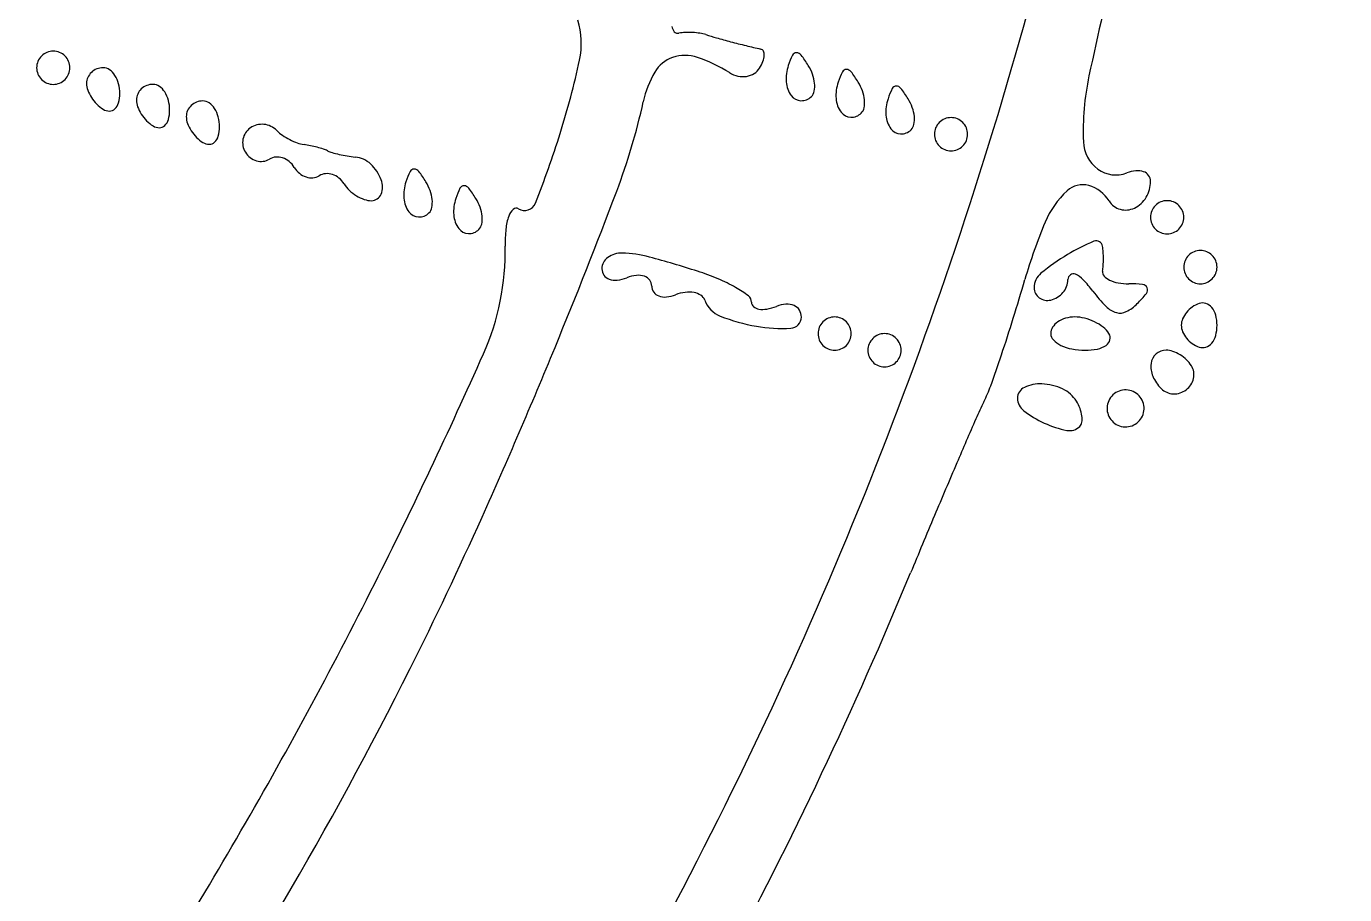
# Model space of a CAD drawing. Header units: metres. Extents: x -22 to 82, y -7 to 32.
# Drawn here: x 10.7409 to 10.9086, y 27.6661 to 27.7766 of the extents above; entities that cross this region are included whole.
import ezdxf

# ---------------------------------------------------------------- set-up
doc = ezdxf.new("R2010")
doc.units = ezdxf.units.M
doc.header["$LTSCALE"] = 2
doc.header["$MEASUREMENT"] = 0
doc.layers.add('ZSILUETAEDIFICIO', color=253, linetype='CONTINUOUS')
doc.layers.add('ZVEREDA', color=253, linetype='CONTINUOUS')

msp = doc.modelspace()

# ---------------------------------------------------------------- hatches: boundary and pattern name
at = {"layer": 'ZVEREDA'}
h = msp.add_hatch(dxfattribs=at)
h.set_pattern_fill('AR-SAND', color=256, scale=0.08)
h.set_pattern_definition([(37.50000000000001, (100.3217642182751, 117.4581959786875), (-0.0050394686487687, 0.1541459015210527), [0, -0.1216, 0, -0.136, 0, -0.13]), (7.499999999999999, (100.3217642182751, 117.4581959786875), (0.1415821364214182, 0.2257716852183792), [0, -0.0656, 0, -0.1096, 0, -0.042]), (327.5, (100.2233642182753, 117.4581959786875), (0.2491313489401196, 0.0004527242829572), [0, -0.04, 0, -0.144, 0, -0.188]), (317.5, (100.2233642182753, 117.4581959786875), (0.2404901283657835, 0.0702140451947399), [0, -0.02, 0, -0.0944, 0, -0.108])])
h.paths.add_polyline_path([(31.4583351261974, 30.10001185127862), (-5.580466054143699, 30.14202237673669), (-5.496152509190097, 24.7095630808688), (0.5053741138006274, 24.71459050236479), (0.5053741138006274, 23.02514520136083), (2.905374113800207, 23.02514520136083), (2.905811148500817, 24.71459050236479), (7.70575982083821, 24.71459050236479), (7.70575982083821, 23.02524487001511), (10.1053227861378, 23.02524487001511), (10.1057598208379, 24.71459050236479), (12.50561829493628, 24.71459050236479), (14.90575982083172, 24.71459050236479), (14.90575982083172, 23.02514520136083), (17.30547676903481, 23.02514520136083), (17.30591380373539, 24.71459050236479), (22.10547676902863, 24.63459050236452), (22.10547676902863, 23.02461800278962), (24.5050398048495, 23.02461800278962), (24.5050398048495, 24.63406330379348), (31.4583221007949, 24.61459050236454), (29.30561829493013, 24.61459050236454), (29.30561829493013, 20.61092766967829), (30.50572014345363, 20.61326742045304), (30.50572014345363, 24.61459050236454), (31.4583221007949, 24.61459050236454)])
h.paths.add_polyline_path([(3.274978631708791, 29.84745587849517), (21.85115500656482, 29.84745587849517), (21.85115500656482, 26.26298918530352), (3.274978631708791, 26.26298918530352)], flags=16)
edge = h.paths.add_edge_path(flags=0)
edge.add_line((4.190763625501631, 28.45334721717251), (4.191796270515823, 28.45334721717251))
edge.add_arc((4.030850849770815, 28.47872758158093), 0.1629343160792154, 351.0385129392877, 357.3660182868147)
edge.add_arc((4.112611057247875, 28.47496619707363), 0.0810876329450389, 344.53720768220717, 357.3660765305271, ccw=False)
edge = h.paths.add_edge_path(flags=0)
edge.add_arc((4.129473601766023, 28.48361260777853), 0.0424070857397566, 8.446156974039805, 17.04280200703507)
edge.add_arc((4.048520085864993, 28.46875624364435), 0.1245244297232045, 3.3254775150875844, 12.657113459455672, ccw=False)
edge.add_arc((4.009668740244905, 28.46649875537224), 0.1634413066505545, 3.325477516473139, 5.867953198212037)
edge.add_arc((4.024461425057098, 28.46801930679646), 0.148570677863494, 5.867861931155238, 8.446156969658695)
edge = h.paths.add_edge_path(flags=0)
edge.add_arc((4.187625943115307, 27.71049756740979), 0.005506773619038, 0, 44.649192788606285, ccw=False)
edge.add_line((4.193132716734738, 27.71049756740979), (4.193170576032799, 27.71059180186387))
edge.add_arc((4.083131412969806, 27.72142825678299), 0.110571452748189, 354.3757511834748, 357.7808422671732)
edge.add_arc((4.083495542828814, 27.72707965905653), 0.1105714527485412, 354.8460124112327, 363.6003750095574)
edge.add_arc((4.265141154600997, 27.71569919341579), 0.0736096129205384, 165.585485692761, 181.0365879312016)
edge = h.paths.add_edge_path(flags=0)
edge.add_ellipse((4.155844521799992, 27.55226263330349), major_axis=(-0.004886144824328529, 0.5517489951021792), ratio=0.0764573230342362, start_angle=264.41174822548277, end_angle=281.9145976805995, ccw=False)
edge.add_arc((-177.0033036909715, 27.24610176780652), 181.2017851309283, -3.410605131648481e-12, 0.07993633669821065, ccw=False)
edge.add_line((4.198481439956822, 27.24610176779618), (4.210484766247419, 27.6590139235833))
edge.add_ellipse((4.18687514976483, 27.77778923014426), major_axis=(0.01575538398604225, -0.1077800230216994), ratio=0.5161088083865675, start_angle=337.05526251174393, end_angle=345.80434126128097, ccw=False)
edge = h.paths.add_edge_path(flags=0)
edge.add_arc((387.0379938681306, 26.57348742740584), 383.1770730560518, 179.7962796488156, 179.8227156500893, ccw=False)
edge.add_arc((63.47661150482531, 27.72394417231078), 59.61364541384286, 179.6242268241421, 179.7962796450261, ccw=False)
edge.add_arc((107.9126775625507, 27.43250698258277), 104.0506671673548, 179.4892207827528, 179.6242268252662, ccw=False)
edge.add_arc((4.908773407262004, 28.32581589378475), 1.043191389333353, 173.5744382351789, 178.1175676432889, ccw=False)
edge.add_arc((3.941956756071903, 28.43638332363668), 0.0700943375474026, 136.9440126095541, 174.9430767679891, ccw=False)
edge.add_arc((3.939591411760631, 28.44492007257332), 0.0627084935053294, 98.57263522089539, 141.1716653543758, ccw=False)
edge.add_arc((3.971787529488921, 28.27408536092594), 0.2365196678389941, 91.78341864015289, 100.1162303726033, ccw=False)
edge.add_arc((4.161354391850892, 22.18584956753244), 6.327705978506592, 91.01273401402932, 91.78341864030182, ccw=False)
edge.add_line((4.049514576590127, 28.51256710557305), (4.169165289891879, 28.51468221717266))
edge.add_line((4.169165289891879, 28.51468221717232), (4.179750299263304, 28.53043944484654))
edge.add_arc((4.190827730734469, 28.52494372944767), 0.0123657743692955, 51.76101418273163, 153.6131534045893, ccw=False)
edge.add_line((4.198481439891822, 28.53465625290397), (4.198481439891822, 28.53636044799151))
edge.add_arc((4.193339192636984, 28.51586697619842), 0.0211287740527576, 75.9140893002533, 183.0668013861589)
edge.add_line((4.172240678425823, 28.51473658199643), (4.049514576590127, 28.51256710557305))
edge.add_arc((4.161354391844498, 22.18584956753244), 6.327705978506354, 91.01273401397248, 91.78341864024476)
edge.add_arc((3.971787529489319, 28.27408536092594), 0.2365196678390667, 91.78341864027549, 100.1162378328985)
edge.add_arc((3.941258338745911, 28.44519436956017), 0.0627084935053418, 100.1162378329312, 120.5228893311077)
edge.add_arc((3.942263761789718, 28.43729516592452), 0.0700943375474093, 117.9506432260986, 158.4595108276586)
edge.add_arc((4.001405707587139, 28.41591235581501), 0.1329691207264811, 159.2459526752788, 175.8968395766796)
edge.add_arc((4.909294928725814, 28.35078371074917), 1.04319138933335, 175.8968395763732, 179.4892207827571)
edge.add_arc((107.9126775622392, 27.43250698108915), 104.0506671670563, 179.4892207819287, 179.6242268244366)
edge.add_arc((63.47661150489225, 27.72394417644966), 59.6136454138861, 179.6242268281098, 179.7962796489794)
edge.add_arc((387.0379938451551, 26.57348740949783), 383.1770730331307, 179.7962796461218, 179.8227156473993)
edge.add_line((3.862755088178147, 27.75911035599103), (3.884622839891307, 27.72070371717251))
edge.add_arc((3.929255688633731, 27.74845655913333), 0.0525576961415898, 211.8734753522308, 222.0820973833024)
edge.add_arc((3.940104661909288, 27.75825274944765), 0.0671749997825091, 222.0818102784924, 230.2563674642507)
edge.add_arc((3.958449832274908, 27.78343227505326), 0.0982851158739191, 231.4181484407944, 254.9741783521728)
edge.add_arc((3.959368323424485, 27.7758030788865), 0.0911999037654329, 253.1739702547738, 268.217256623099)
edge.add_arc((3.968627737210397, 41.24924821526616), 13.56460629090511, 269.9489048779313, 270.3532500274084)
edge.add_arc((4.049525169780992, 16.95504494612499), 10.72985513343538, 89.5075836061958, 89.98540653837108, ccw=False)
edge.add_arc((4.130247462298712, 27.54011210430104), 0.1448483138350315, 64.17034698782749, 85.44946313993978, ccw=False)
edge.add_arc((4.191746138397974, 27.66642980881176), 0.0043674083606586, 1.4282544963651844, 68.34992075025048, ccw=False)
edge.add_arc((4.197384248272812, 27.67701561994579), 0.0105538936861254, 212.0429010611537, 263.0773218994982, ccw=False)
edge.add_arc((4.200612712082403, 27.70999352945552), 0.0404527841329601, 231.8085000024286, 252.4850053579366, ccw=False)
edge.add_arc((4.161788889977004, 27.66257060467501), 0.0208577567284913, 48.53142696656482, 82.63062587060486)
edge.add_arc((4.11933816690663, 27.13308106570912), 0.5520225538390414, 85.31102351279071, 89.99478211468639)
edge.add_arc((4.118411279294634, 16.9552485283175), 10.72985513343608, 89.99478211606726, 90.35325002811415)
edge.add_arc((4.073781246147718, 41.2494889468843), 13.56460629090747, 269.50474175352076, 269.9090879921701, ccw=False)
edge.add_arc((3.956613111675125, 27.77658927219733), 0.0911999037654514, 239.2648217281377, 269.94890487625094, ccw=False)
edge.add_arc((3.940104661909288, 27.75825274944765), 0.0671749997825307, 215.766892496466, 243.3781184107606, ccw=False)
edge.add_line((3.885598753388649, 27.71898970661965), (3.862755088177721, 27.75911035598011))
edge = h.paths.add_edge_path(flags=0)
edge.add_arc((3.982208672812931, 27.77710128656037), 0.0039699795081061, 57.093542815945284, 128.0095147918335, ccw=False)
edge.add_arc((3.983777369758798, 27.77691396217733), 0.0035691351575788, -36.39606693346491, 80.51639118771561, ccw=False)
edge.add_arc((3.985008823383225, 27.77555727172944), 0.0018093348073117, 293.7971605359992, 335.12409378026587, ccw=False)
edge.add_arc((3.984854518882713, 27.77590723729099), 0.002191808038586, 257.1681723130867, 293.7964911424778, ccw=False)
edge.add_arc((3.98554989726631, 27.77896024180501), 0.0053230039216045, 238.282669802615, 257.1684968903267, ccw=False)
edge.add_arc((3.980302814458611, 27.77683864407101), 0.0034331700992157, 99.02971341141892, 315.4979837284754, ccw=False)
edge = h.paths.add_edge_path(flags=0)
edge.add_arc((4.003867887505493, 27.77651366478631), 0.0041965817445002, 179.5419055987072, 270.4580944011244)
edge.add_arc((4.003949051078308, 27.77651352882827), 0.0041965817444636, 269.3499522369119, 383.1232100615633)
edge.add_arc((4.003864094692489, 27.77672872215237), 0.0041965817444639, 19.96411019100292, 182.4788541983977)
edge = h.paths.add_edge_path(flags=0)
edge.add_arc((3.979353550216473, 28.42993420992462), 0.0009651872828333, 125.0907544769644, 237.6009057839097)
edge.add_arc((3.995965221876986, 28.40704187017155), 0.0279429480104366, 127.8062335931203, 268.779035296377)
edge.add_line((3.995369806797299, 28.37910526650563), (4.002718144077988, 28.38645734180113))
edge.add_arc((4.10007393273122, 28.38764962442366), 0.0973630891154655, 166.3647067637932, 180.7016464897838, ccw=False)
edge.add_arc((3.991574634341134, 28.42003595056144), 0.0167827455633406, 325.7976337708378, 488.477492724186)
edge.add_arc((3.995342312636922, 28.45231582363164), 0.0238394652163404, 233.4109544616884, 272.5958997522416)
edge.add_arc((3.987035091752404, 28.42505208948006), 0.0100004255996245, 20.17316381762081, 145.4473270086913)

# ---------------------------------------------------------------- linework, layer by layer
at = {"layer": 'ZSILUETAEDIFICIO'}
for centre, radius, start, end in [((10.31019615091031, 27.93261085107594), 0.5789698785850331, 341.0578240556389, 353.6104504791332), ((11.269522056358, 27.68701962306096), 0.4021744603362958, 165.7188143499048, 168.0442556405843), ((10.80162529469879, 27.77444059925148), 0.0098614481768474, 347.7985765170897, 17.60875926839525), ((10.82423180862662, 27.776772239889), 0.0012196461862304, 186.214300725739, 221.5854624689848), ((10.8237804097509, 27.77637166203078), 0.0006161368114743, 221.5846312392894, 280.34515612899), ((10.82495977329131, 27.76991113614713), 0.005951152816459001, 92.37167746319588, 100.3454061650536), ((10.82513421671933, 27.76569920096779), 0.0101666988624146, 87.03242922159797, 92.37165890753158), ((10.82515043558965, 27.76600590215804), 0.0098595693018277, 81.64947069107374, 87.03428285707777), ((10.82592395892263, 27.77127744738266), 0.0045315746268495, 72.01679507351692, 81.64621205396747), ((10.83830238721364, 27.80941692126294), 0.035566367403693, 252.0190613880967, 254.2940874719114), ((10.8576291508204, 27.87814227370563), 0.1069575283368139, 254.2934244439823, 255.2944899371008), ((10.86071765284919, 27.88991395643427), 0.1191276293340279, 255.2949324118782, 256.269413157138), ((10.74432122961773, 27.77135965718486), 0.002129317422616, 135.0007884557555, 157.3767585279062), ((10.74432118817842, 27.77135961574555), 0.0021293174226753, 112.6232414641004, 134.9992115355853), ((10.74430930226464, 27.77138827538226), 0.0020982908719379, 90.0006322764197, 112.6246928509962), ((10.74430925595451, 27.77138827538101), 0.0020982908730643, 67.37530716094635, 89.9993677360086), ((10.74429737004064, 27.77135961574555), 0.0021293174227384, 45.0007884644147, 67.37675853589961), ((10.74429732860082, 27.77135965718486), 0.0021293174229968, 22.62324146737595, 44.9992115355853), ((10.8244362664143, 27.76872579048404), 0.0041664645148116, 108.5975284794678, 150.0247124545712), ((10.82468472585219, 27.76798733237598), 0.0049456002341347, 71.51384960503984, 108.5972681278959), ((10.82014281863232, 27.75440141275664), 0.0192706179684095, 58.0186190092131, 71.51448837117643), ((10.85574896554382, 27.86957888298417), 0.0981943289311822, 256.2694292774014, 257.3958552322292), ((10.83421333166439, 27.77326676975554), 0.0004961299853973, 24.99973325133686, 77.39466987776036), ((10.83232721006763, 27.77308045907017), 0.002443633363517, 338.3752496636829, 356.5361147780799), ((10.83364305531651, 27.77300080093192), 0.0011253791627707, 356.5366266186559, 25.0019401379517), ((10.8475953805698, 27.76840533167234), 0.0103049186266127, 153.7874342979392, 161.5654427634408), ((10.83885983589582, 27.7727061108443), 0.0005680586486596, 89.80652394884726, 153.7854764061114), ((10.83885924430362, 27.77252271663576), 0.0007514538095956, 37.30022297837961, 89.80863555830196), ((10.826346842314, 27.76299091750127), 0.0164808974838084, 31.71748744880119, 37.29974237628504), ((10.74429256998181, 27.77137154309895), 0.0020982908723822, 157.3753071537919, 179.9993677297945), ((10.7442925699813, 27.77137158940928), 0.0020982908719379, 180.0006322764197, 202.6246928509859), ((10.74432598823731, 27.77137154309895), 0.0020982908723577, 0.0006322702055423879, 22.62469284620816), ((10.74432598823773, 27.77137158940928), 0.0020982908719275, 337.3753071490141, 359.9993677235803), ((10.7506175697192, 27.76923857454278), 0.0021261077017217, 111.2524087571603, 133.2589830484915), ((10.7506542827584, 27.76914411961803), 0.0022274466360233, 90.00009385910867, 111.2518563244288), ((10.75065426572542, 27.769963046844), 0.0014085194100698, 55.06230589014346, 89.99945556033833), ((10.74999839820998, 27.76902415236447), 0.0025538076014047, 32.67718259159415, 55.06291385331988), ((10.70741466794263, 27.79481215704487), 0.1062494275141139, 342.5853047826731, 347.7985505530394), ((10.83233703067413, 27.77247326798334), 0.0021611929801065, 301.8279308648222, 328.2826708127665), ((10.82961436533952, 27.77415606942856), 0.0053619315237761, 328.281659435626, 338.3736271984052), ((10.84299654993561, 27.76993820043236), 0.0054573491494993, 161.5650457351034, 183.9407888002656), ((10.83530235176499, 27.76852567219896), 0.005953093387823002, 19.73664811936323, 31.7179569451129), ((10.84520483589611, 27.77059111084401), 0.00056805864876, 89.80652394892543, 153.7854763855318), ((10.84520424430431, 27.77040771663576), 0.0007514538095941, 37.30022299939494, 89.8086355929815), ((10.83269184231429, 27.76087591750127), 0.0164808974838084, 31.71748744880119, 37.29974237628504), ((10.74432122961773, 27.77138347532338), 0.0021293174226753, 202.6232414720938, 224.9992115442445), ((10.74432118817842, 27.77138351676263), 0.0021293174227384, 225.0007884644147, 247.3767585358996), ((10.74430930226501, 27.77135485712586), 0.0020982908719275, 247.3753071351691, 269.999367711152), ((10.74430925595399, 27.77135485712694), 0.0020982908729524, 270.0006322764197, 292.6246928528869), ((10.74429737004064, 27.77138351676263), 0.0021293174226753, 292.6232414641004, 314.9992115355853), ((10.74429732860082, 27.77138347532338), 0.0021293174230358, 315.0007884644147, 337.3767585326241), ((10.75040084660549, 27.76938136721634), 0.00186156749639, 155.9256452965104, 179.9992601612457), ((10.75098986167291, 27.76938136183895), 0.0024505825638659, 179.9993122609274, 200.4889795866114), ((10.75054286781162, 27.76931796225296), 0.002017099520724, 133.2590256142602, 155.9268880610274), ((10.74908684910559, 27.76843942801736), 0.0036367777446926, 14.25623243968118, 32.67761652191524), ((10.7476494146733, 27.76807428641183), 0.0051198644361743, 359.9994946448311, 14.25529225255612), ((10.75699928275822, 27.7670291196178), 0.0022274466362353, 90.00009385910867, 111.2518563223035), ((10.75699926572563, 27.76784804684331), 0.0014085194107519, 55.06230591131549, 89.99945557883746), ((10.83223311333333, 27.76422877558593), 0.013167240307548, 150.0247653622225, 167.6122785188181), ((10.8321468879237, 27.77362573888837), 0.0033937239542388, 238.0177339704761, 257.3521473775389), ((10.83205218965782, 27.77320411643296), 0.0029615975276499, 257.3537459606908, 278.7663683255468), ((10.83210808384752, 27.77284220064331), 0.0025953910402906, 278.7645317807218, 301.8269896871651), ((10.84084373979772, 27.76978986626551), 0.0032994347598977, 183.9402601588397, 216.5506968180771), ((10.83641179840814, 27.76892376199936), 0.0047743875973752, 5.599465441617551, 19.73608789853724), ((10.83770097960473, 27.76905016866732), 0.0034790240178472, 349.0558067324098, 5.599244338098057), ((10.84934154993542, 27.76782320043253), 0.0054573491495149, 161.5650457373759, 183.9407888026423), ((10.85394038056961, 27.76629033166864), 0.0103049186277631, 153.7874342786771, 161.565442744257), ((10.8416473517652, 27.76641067219896), 0.005953093387823002, 19.73664811936323, 31.7179569451129), ((10.90937196076609, 27.76328118893463), 0.0340387275088498, 168.0442603894268, 182.240471382554), ((10.7532911690266, 27.77024134248029), 0.0049073247639943, 200.4896528473441, 212.6773391576081), ((10.75370570794547, 27.7705072987618), 0.0053998440597798, 212.6778615670326, 224.3633974044634), ((10.7482996579995, 27.76807421433529), 0.0044696211099009, 344.8692390231325, 0.0003450699405677731), ((10.75674584660621, 27.76726636721634), 0.0018615674968447, 155.9256453022138, 179.9992601612457), ((10.7568878678114, 27.76720296225403), 0.002017099519845, 133.2590256363973, 155.926888085241), ((10.75696256971901, 27.76712357454278), 0.0021261077017217, 111.2524087571603, 133.2589830484915), ((10.75634339821022, 27.76690915236463), 0.0025538076014047, 32.67718258730369, 55.06291385331988), ((10.75543184910629, 27.76632442801724), 0.0036367777443099, 14.25623244143559, 32.67761652578105), ((10.83947523166648, 27.76877538924333), 0.0015959154231929, 216.5518752775776, 267.9539846390271), ((10.83948246594329, 27.76897694560728), 0.0017976015695052, 267.9529112622438, 314.9996351741819), ((10.839818749241, 27.7686406624635), 0.0013220252781532, 314.9994992169153, 349.0555408618156), ((10.84275679840789, 27.76680876200112), 0.004774387597189, 5.599465419901252, 19.7360878761431), ((10.86028538056942, 27.76417533167233), 0.0103049186261813, 153.7874342968177, 161.5654427626513), ((10.85154983589592, 27.76847611084429), 0.0005680586486596, 89.80652394892543, 153.7854764061114), ((10.85154924430412, 27.76829271663598), 0.0007514538095941, 37.3002229856013, 89.8086355929815), ((10.83903684231399, 27.75876091750126), 0.0164808974838084, 31.71748744880119, 37.29974237628504), ((10.75290241492419, 27.76972161556483), 0.0042761992036096, 224.36296429178, 238.2824491689512), ((10.751457923923, 27.76738438078274), 0.0015286146864341, 238.2823266724956, 269.9739568894374), ((10.75145768406651, 27.76686310378415), 0.0010073376324302, 269.9741227614311, 313.2585461033001), ((10.7510068603799, 27.76734220798699), 0.0016651999535676, 313.2583640949034, 344.8688271788246), ((10.75733486167312, 27.76726636183736), 0.0024505825637348, 179.9993122237207, 200.4889795480357), ((10.75963616902641, 27.76812634248046), 0.0049073247641171, 200.4896528498371, 212.6773391598486), ((10.75399441467363, 27.76595928641183), 0.0051198644361743, 359.9994946448311, 14.25529225255612), ((10.75464465799973, 27.76595921433716), 0.0044696211099009, 344.8692389991073, 0.0003450466212497377), ((10.76309084660599, 27.76515136721633), 0.0018615674968447, 155.9256453022138, 179.9992601612457), ((10.76323286781121, 27.76508796225403), 0.002017099519845, 133.2590256363973, 155.926888085241), ((10.76330756971882, 27.76500857454153), 0.0021261077025496, 111.2524087346272, 133.258983027496), ((10.763344282758, 27.76491411961803), 0.0022274466358585, 90.00009384740993, 111.2518563135222), ((10.76334426572589, 27.76573304684399), 0.0014085194100698, 55.06230591060576, 89.99945557883746), ((10.76268839821, 27.76479415236463), 0.0025538076014047, 32.67718258730369, 55.06291385331988), ((10.76177684910616, 27.76420942801724), 0.0036367777443099, 14.25623244143559, 32.67761652578105), ((10.7393373452189, 27.78463199034996), 0.0819427744453611, 339.2899725735671, 347.6125349764937), ((10.84718873979753, 27.76767486626551), 0.0032994347598977, 183.9402601588397, 216.5506968180771), ((10.84616374924212, 27.76652566246378), 0.0013220252773034, 314.9994991890309, 349.0555408446589), ((10.84404597960449, 27.76693516866595), 0.0034790240179803, 349.0558067558961, 5.599244360455858), ((10.85568654993523, 27.76570820043236), 0.0054573491490456, 161.5650457335961, 183.9407888005921), ((10.84799235176499, 27.76429567219884), 0.005953093387823002, 19.73664811936323, 31.7179569451129), ((10.84910179840813, 27.76469376199935), 0.0047743875973752, 5.599465441617551, 19.73608789853724), ((10.76005070794534, 27.7683922987618), 0.0053998440597798, 212.6778615670326, 224.3633974044634), ((10.75924741492389, 27.76760661556483), 0.0042761992036096, 224.36296429178, 238.2824491689512), ((10.75735186037971, 27.76522720798619), 0.0016651999533301, 313.2583641277485, 344.8688272090308), ((10.76367986167338, 27.76515136183895), 0.0024505825642919, 179.9993122609274, 200.4889795828843), ((10.76598116902622, 27.76601134247818), 0.0049073247628895, 200.4896528268237, 212.6773391375111), ((10.7603394146733, 27.76384428641182), 0.0051198644361743, 359.9994946448311, 14.25529225255612), ((10.77084472762022, 27.76160174046163), 0.0025722962166916, 84.09577590478423, 124.675429028387), ((10.77083117501363, 27.76147097913037), 0.0027037579907565, 44.99974568327912, 84.0951436657981), ((10.84582023166672, 27.76666038924378), 0.0015959154236474, 216.5518752809593, 267.9539846396007), ((10.8458274659435, 27.76686194560727), 0.0017976015693444, 267.9529112622438, 314.9996351793038), ((10.85353373979819, 27.76555986626551), 0.003299434760263, 183.9402601583043, 216.5506968133659), ((10.85250874924142, 27.76441066246349), 0.0013220252777067, 314.9994992029593, 349.0555408580739), ((10.8503909796043, 27.76482016866731), 0.0034790240182998, 349.0558067338298, 5.599244337365004), ((10.85853122961842, 27.76289965718485), 0.0021293174230358, 135.0007884644147, 157.3767585326241), ((10.85853118817863, 27.76289961574554), 0.0021293174226753, 112.6232414641004, 134.9992115355853), ((10.85851930226482, 27.76292827538214), 0.0020982908719379, 90.0006322764197, 112.6246928509962), ((10.85851925595421, 27.76292827538214), 0.0020982908719275, 67.37530714900383, 89.9993677235803), ((10.85850737004031, 27.76289961574554), 0.0021293174227384, 45.0007884644147, 67.37675853589961), ((10.85850732860061, 27.76289965718485), 0.0021293174229968, 22.62324146737595, 44.9992115355853), ((10.75780292392324, 27.76526938078274), 0.0015286146866616, 238.2823266579768, 269.9739568723974), ((10.75780268406581, 27.76474810378448), 0.0010073376333846, 269.9741227873038, 313.2585461232323), ((10.76639570794515, 27.76627729876378), 0.0053998440608855, 212.6778615853001, 224.3633974233765), ((10.7655924149237, 27.76549161556483), 0.0042761992033705, 224.3629642960534, 238.2824491741297), ((10.76369686037989, 27.76311220798698), 0.0016651999535676, 313.2583640949034, 344.8688271788246), ((10.760989658, 27.76384421433528), 0.0044696211094462, 344.8692390216212, 0.0003450699405677731), ((10.77067887084991, 27.76184145076297), 0.0022808009400223, 124.6749016042131, 168.4532902396089), ((10.77640179370633, 27.76704161112053), 0.0051742959182212, 225.0002370078353, 235.4867492423521), ((10.77834141468361, 27.76986206130033), 0.0085973163290256, 235.4855481151141, 242.6545778766704), ((10.6863641489619, 27.80141489199616), 0.128311169471445, 338.374779703314, 342.5853165258644), ((10.8521652316669, 27.76454538924332), 0.0015959154232092, 216.5518752678362, 267.9539846227062), ((10.8521724659438, 27.76474694560727), 0.0017976015691837, 267.952911247774, 314.9996351639292), ((10.85850256998151, 27.76291154309899), 0.0020982908719275, 157.3753071490141, 179.9993677235803), ((10.85850256998199, 27.76291158940944), 0.0020982908724451, 180.0006322764197, 202.6246928519422), ((10.85853598823792, 27.7629115430978), 0.0020982908719555, 0.0006323074643410529, 22.62469288441359), ((10.85853598823749, 27.76291158941063), 0.0020982908723822, 337.3753071146193, 359.9993676925357), ((10.76414792392262, 27.76315438078274), 0.0015286146864339, 238.2823266869854, 269.9739569064774), ((10.76414768406613, 27.76263310378414), 0.0010073376327418, 269.9741227873038, 313.2585461221195), ((10.7707145935899, 27.76183418588226), 0.0023172549052692, 168.4540975728144, 211.7179577885261), ((10.77822567481942, 27.76963885663628), 0.008345888487424, 242.6564753690649, 249.895794847763), ((10.77676335377529, 27.76564352541197), 0.0040913550920948, 249.894544598878, 262.2344302171846), ((10.7745376835644, 27.74932156268261), 0.012381655417071, 78.38597887277605, 82.23520572803065), ((10.77385715764314, 27.74601075533201), 0.0157616792096287, 75.17370797627885, 78.3857282379747), ((10.77425235205175, 27.74750393328605), 0.0142170889662514, 71.90832004946641, 75.17350017761187), ((10.77744151696541, 27.75726615706128), 0.0039471432081493, 63.43420166434704, 71.90759303483348), ((10.78067758802331, 27.76373820123013), 0.0032888440513653, 243.4350824274116, 254.102721346112), ((10.85853122961842, 27.76292347532336), 0.0021293174229968, 202.6232414673759, 224.9992115355853), ((10.85853118817863, 27.76292351676267), 0.0021293174227384, 225.0007884644147, 247.3767585358996), ((10.85851930226519, 27.76289485712579), 0.0020982908719275, 247.3753071351691, 269.999367711152), ((10.85851925595372, 27.76289485712579), 0.002098290871903, 270.000632288848, 292.6246928648309), ((10.85850737004031, 27.76292351676267), 0.0021293174226753, 292.6232414641004, 314.9992115355853), ((10.85850732860061, 27.76292347532336), 0.0021293174230358, 315.0007884644147, 337.3767585326241), ((10.87989741020402, 27.76212804514245), 0.0045416281354556, 182.2405360682295, 233.3890082281058), ((10.77092483892713, 27.76196411709884), 0.0025644091543098, 211.7177677497921, 232.2426747905084), ((10.77080612695113, 27.76181080285551), 0.0023705076589246, 232.2421406897708, 254.0138947993701), ((10.77075496377324, 27.76163232192181), 0.0021848382929228, 254.0146872226798, 276.8084991525384), ((10.7707839132479, 27.76139009107766), 0.0019408836801016, 276.8076563779784, 301.7168818893267), ((10.7727455074012, 27.75821612837245), 0.0017903213365152, 94.55654346419432, 121.7174994021039), ((10.77278095818812, 27.75777165706432), 0.0022362041703637, 71.56583244716685, 94.55727776162327), ((10.77266275058014, 27.7574172356268), 0.002609818396414, 50.48207636993937, 71.56432248868282), ((10.77238383819511, 27.75707905369097), 0.003048177996935, 31.71726570729326, 50.48267112460242), ((10.78431732672763, 27.77651737295065), 0.0165762413771366, 254.1022157567116, 257.3190479171643), ((10.78481682039251, 27.77873837517529), 0.0188527177658737, 257.3198039678322, 260.5132640220716), ((10.78459999898431, 27.77744073007267), 0.0175370831909234, 260.5131960206511, 263.8846948217842), ((10.78236863803451, 27.75661410780236), 0.0034087318297043, 47.1041029264631, 83.88452643009578), ((10.781131825225, 27.75528292543351), 0.0052258043172311, 20.38972406887649, 47.10426802590409), ((10.77756972002473, 27.76028407881728), 0.0030481779975525, 211.7172656946703, 230.4826711114254), ((10.77729080763919, 27.75994589688253), 0.0026098183975542, 230.4820763781118, 251.5643224965926), ((10.77717260003084, 27.75959147544273), 0.0022362041690831, 251.5658324490089, 274.5572777639234), ((10.77720805081779, 27.75914700413551), 0.0017903213363966, 274.5565434647693, 301.7174994059281), ((10.77910445087829, 27.75607855463346), 0.0018168542257393, 94.98330124833005, 121.7172881702817), ((10.77913987952232, 27.75567229122112), 0.0022246595088504, 72.01443339579573, 94.98341693773418), ((10.77903568276383, 27.75535128949974), 0.0025621488708832, 50.79658957943854, 72.01472330186044), ((10.79895038056949, 27.75360033166862), 0.0103049186277631, 153.7874342786771, 161.565442744257), ((10.79021483589599, 27.75790111084393), 0.00056805864876, 89.80652394892543, 153.7854763855318), ((10.79021424430383, 27.75771771663563), 0.0007514538095956, 37.30022297837961, 89.80863555830196), ((10.77770184231423, 27.74818591750119), 0.0164808974838084, 31.71748744880119, 37.29974237628504), ((10.87949566640714, 27.76158728230394), 0.0038679646249907, 233.3887334122435, 290.993386101603), ((10.88253375026741, 27.75367021140079), 0.0046120097401013, 96.19471507704866, 110.9940077561352), ((10.88227621477813, 27.75604269950151), 0.0022255847328387, 70.67336052092892, 96.19414636855008), ((10.88256676093047, 27.75687109937718), 0.0013477103565809, 36.13556845728533, 70.6738489406191), ((10.88263052991871, 27.75691766526398), 0.0012687491909486, 4.470698882990598e-05, 36.13541979812798), ((10.77878902105363, 27.75504892699615), 0.0029523604574866, 31.71728074839482, 50.79612490347569), ((10.7847974364592, 27.75876231592684), 0.0041109470564758, 211.717423700234, 226.5308665083709), ((10.78576722926323, 27.75978550638894), 0.005520704765313001, 226.5318578839224, 238.4075706869964), ((10.78363898898738, 27.7562148523885), 0.0025510411540913, 338.5295334963112, 20.38903095048872), ((10.7943515499353, 27.75513320043382), 0.0054573491491393, 161.5650457486984, 183.940788814878), ((10.78665735176514, 27.75372067219882), 0.005953093387823002, 19.73664811936323, 31.7179569451129), ((10.80529538056973, 27.75148533167237), 0.0103049186266127, 153.7874342979392, 161.5654427634408), ((10.79655983589623, 27.75578611084376), 0.0005680586492684, 89.8065239490557, 153.7854763852302), ((10.79655924430401, 27.75560271663636), 0.0007514538091409, 37.30022295802674, 89.80863555819774), ((10.78404684231393, 27.74607091750119), 0.0164808974838084, 31.71748744880119, 37.29974237628504), ((10.87525354068089, 27.75360033046201), 0.0028842629909422, 74.14145086785469, 133.0482025542949), ((10.87481529064942, 27.75205751458043), 0.0044881158314219, 31.71761767673523, 74.14177206890571), ((10.87989095810798, 27.75691767312247), 0.0040083210014986, 329.4721220945524, 359.9999018201604), ((10.7855801656076, 27.75948120871345), 0.0051635075077864, 238.4067568675064, 250.6394642201662), ((10.7847953792714, 27.75724772899395), 0.0027961627398549, 250.63912987637, 269.9994844073248), ((10.78479534504211, 27.75576001469454), 0.0013084484403854, 270.0003970448443, 338.5305656592155), ((10.7921987397979, 27.75498486626549), 0.0032994347598977, 183.9402601588397, 216.5506968180771), ((10.7877667984082, 27.75411876200116), 0.004774387596761, 5.599465420424793, 19.73608787799796), ((10.78905597960443, 27.75424516866593), 0.0034790240179803, 349.0558067558961, 5.599244360455858), ((10.80069654993548, 27.75301820043234), 0.0054573491494993, 161.5650457351034, 183.9407888002656), ((10.7930023517649, 27.75160567219888), 0.005953093387823002, 19.73664811936323, 31.7179569451129), ((10.80427083610013, 27.75467229119187), 0.0014771929434757, 238.2824935921782, 338.3745947258993), ((10.11718780486561, 28.01984858023303), 0.7470720060371817, 337.6512385834253, 339.2898699542344), ((10.88125930563339, 27.74717084913732), 0.0116824129539339, 133.048403077936, 157.2106398262712), ((10.88069254924972, 27.75568987446104), 0.0024210235476444, 211.7174968040929, 254.5987106107193), ((10.88036190731123, 27.75663994443181), 0.0034615794011439, 295.4005272717947, 329.4722599336682), ((10.88602618817842, 27.75232461574552), 0.0021293174226753, 112.6232414641004, 134.9992115355853), ((10.88601430226501, 27.75235327538246), 0.002098290871903, 90.00063228884795, 112.6246928648309), ((10.88601425595397, 27.75235327538127), 0.0020982908730643, 67.37530714711308, 89.9993677235803), ((10.88600237004061, 27.75232461574552), 0.0021293174227384, 45.0007884644147, 67.37675853589961), ((10.79083023166663, 27.75397038924336), 0.0015959154231929, 216.5518752775776, 267.9539846390271), ((10.79083746594299, 27.75417194560714), 0.001797601569666, 267.9529112767397, 314.9996351895474), ((10.79117374924164, 27.75383566246376), 0.0013220252777499, 314.9994992029593, 349.0555408483972), ((10.79854373979762, 27.75286986626548), 0.0032994347598977, 183.9402601588397, 216.5506968180771), ((10.79411179840801, 27.75200376199933), 0.0047743875973752, 5.599465441617551, 19.73608789853724), ((10.79540097960472, 27.75213016866729), 0.0034790240178472, 349.0558067324098, 5.599244338098057), ((10.80872810457032, 27.75018131477179), 0.0068677912916699, 160.4335147427282, 174.4762985011985), ((10.8043344744062, 27.75174291361833), 0.0022048976647228, 133.2995005398292, 160.4333385929154), ((10.80320265691779, 27.75294396642494), 0.0005545829462683, 58.28122816176271, 133.297820334812), ((10.88073681460381, 27.75585047772267), 0.0025876153503115, 254.5981991934097, 295.3998865193566), ((10.88599756998181, 27.75233654309864), 0.0020982908723822, 157.3753071480579, 179.9993677235803), ((10.88602622961773, 27.75232465718483), 0.002129317422616, 135.0007884557555, 157.3767585279062), ((10.8860023286008, 27.75232465718483), 0.0021293174229968, 22.62324146737595, 44.9992115355853), ((10.88603098823731, 27.75233654309864), 0.0020982908724451, 0.0006322764196846798, 22.62469285194217), ((10.79717523166642, 27.75185538924336), 0.0015959154231929, 216.5518752775776, 267.9539846390271), ((10.7971824659428, 27.75205694560748), 0.0017976015698268, 267.9529112770005, 314.9996351844256), ((10.79751874924142, 27.75172066246347), 0.0013220252777067, 314.9994992099327, 349.0555408580739), ((10.82055687418301, 27.74903710186447), 0.0187517726825237, 174.4754068604539, 181.1113823822696), ((10.93159005824083, 27.72602505977903), 0.0662748031341564, 157.210889919047, 163.8988460617976), ((10.8859975699813, 27.75233658940925), 0.0020982908719379, 180.0006322764197, 202.6246928509859), ((10.88602622961773, 27.75234847532334), 0.0021293174226753, 202.6232414720938, 224.9992115442445), ((10.88602618817842, 27.75234851676265), 0.0021293174227384, 225.0007884644147, 247.3767585358996), ((10.88600237004061, 27.75234851676265), 0.0021293174226753, 292.6232414641004, 314.9992115355853), ((10.8860023286008, 27.75234847532334), 0.0021293174230358, 315.0007884644147, 337.3767585326241), ((10.88603098823774, 27.75233658940925), 0.0020982908719275, 337.3753071490141, 359.9993677235803), ((10.88546487813412, 27.72759151418774), 0.0233881492736301, 111.9964835749754, 121.249076224709), ((10.87700718883141, 27.74852872163575), 0.0008072023479413, 8.873923176455593, 111.9962794651544), ((10.88601430226464, 27.75231985712594), 0.0020982908719275, 247.3753071490038, 269.9993677235803), ((10.88601425595451, 27.75231985712713), 0.0020982908729873, 270.0006322639913, 292.6246928390549), ((10.7695902583057, 27.74804819523001), 0.0322244361833508, 336.0529865693822, 1.11168248091415), ((10.81661239250769, 27.74474016855481), 0.0030378945307233, 88.60774973084024, 125.339708764457), ((10.81632932482103, 27.73309397201376), 0.0146875306273351, 74.87247707785706, 88.60768361066735), ((10.88858419303799, 27.72245071433127), 0.0294012972536485, 121.2489335725171, 129.2929356051031), ((10.87030578115971, 27.74748234819549), 0.0075898096754678, 3.336054640785818, 8.874561354554595), ((10.86296081996463, 27.74705428292833), 0.014947234145098, 0.0002235741179988632, 3.33574832923383), ((10.89025622961822, 27.74597965718488), 0.0021293174230358, 135.0007884644147, 157.3767585326241), ((10.8902561881784, 27.74597961574551), 0.0021293174226753, 112.6232414641004, 134.9992115355853), ((10.89024430226502, 27.74600827538217), 0.0020982908721129, 90.00063228884795, 112.6246928624542), ((10.89024425595363, 27.74600827538103), 0.0020982908732917, 67.37530713802487, 89.99936771115203), ((10.89023237004062, 27.74597961574551), 0.0021293174227384, 45.0007884644147, 67.37675853589961), ((10.89023232860131, 27.74597965718488), 0.0021293174226753, 22.6232414720938, 44.99921154424447), ((10.81588549433152, 27.74576528412246), 0.0017812152218682, 125.3394791180301, 179.9997706008988), ((10.81545188839999, 27.74576527764862), 0.0013476092905234, 179.99942154626, 215.9333655806346), ((10.78436126874729, 27.6148424523243), 0.1371839735062225, 72.2141400408088, 74.87231582386572), ((10.87049295931388, 27.74661752820896), 0.0074023872665259, 351.0256761923794, 356.6608407190118), ((10.8629982299224, 27.7470541524176), 0.0149098241884665, 356.6633678326215, 0.0007256641654749712), ((10.89022756998131, 27.74599154309897), 0.0020982908719275, 157.3753071490141, 179.9993677235803), ((10.89022756998182, 27.74599158940947), 0.0020982908724451, 180.0006322764197, 202.6246928519422), ((10.89026098823771, 27.74599154309897), 0.0020982908719379, 0.0006322764196846798, 22.62469285098589), ((10.89026098823732, 27.74599158940947), 0.0020982908723822, 337.3753071480579, 359.9993677235803), ((10.32378271492297, 27.92794857344518), 0.5646056329025438, 328.2663732962434, 341.0577646108027), ((10.81551029126632, 27.74580761827099), 0.0014197454324822, 215.9337624091405, 250.4928762208617), ((10.81581473221988, 27.74666692449432), 0.0023313876207395, 250.4923105996552, 276.112460575263), ((10.81554950115449, 27.74914239896634), 0.0048210304406562, 276.1140516045943, 290.9945918694429), ((10.81906301506413, 27.73998636674048), 0.004985992866168, 96.5899954141421, 110.9928107255073), ((10.81876419646073, 27.74257341488175), 0.0023817442918522, 71.56545760004227, 96.59131714863348), ((10.81907357167782, 27.74350160023579), 0.0014033573151713, 37.14990929270376, 71.56497013440514), ((10.81918222334875, 27.74358389803967), 0.0012670557608944, 0.0008236505198669469, 37.1507630297502), ((10.8163070177286, 27.71442586066024), 0.0326020147669818, 67.28033543641526, 72.21434391532742), ((10.8212241609765, 27.72616997670252), 0.0198700644356739, 60.13006609286727, 67.27963429297009), ((10.62223786389148, 27.81532316916264), 0.2557080108306075, 342.7514847559868, 343.8985366840105), ((10.87146804370349, 27.74336781149242), 0.0023737645938174, 129.2927485356175, 179.9998850673799), ((10.87073974424473, 27.74447280492598), 0.0026526685205453, 319.667571125654, 358.5421347174909), ((10.8741966697078, 27.74438484972035), 0.0008053756921807, 127.4627004323854, 178.5438196576983), ((10.87408111967738, 27.74453563705453), 0.0006154056165709, 65.15627420815262, 127.4624993209656), ((10.87294324828579, 27.74207817751068), 0.0033235154208849, 43.64411778913767, 65.15488157732493), ((10.8633732527739, 27.73295056978128), 0.0165484175738277, 37.10014675927302, 43.64452481455822), ((10.87852388609622, 27.74534929332737), 0.0007280619659931, 171.0295636281158, 222.4419116520899), ((10.87964958425547, 27.74637849930633), 0.0022533361332244, 222.4379949365345, 244.627578766403), ((10.88051310215198, 27.74819981629417), 0.00426898955205, 244.6304031385793, 260.2616190274347), ((10.89025622961822, 27.74600347532333), 0.0021293174229968, 202.6232414673759, 224.9992115355853), ((10.8902561881784, 27.74600351676264), 0.0021293174227384, 225.0007884644147, 247.3767585358996), ((10.89024430226465, 27.74597485712593), 0.0020982908719275, 247.3753071490038, 269.9993677235803), ((10.89024425595397, 27.74597485712712), 0.0020982908731622, 270.0006322764197, 292.6246928505159), ((10.89023237004062, 27.74600351676264), 0.0021293174226753, 292.6232414641004, 314.9992115355853), ((10.89023232860131, 27.74600347532333), 0.002129317422616, 315.0007884557555, 337.3767585279062), ((10.8217820243533, 27.7435839149033), 0.0013327452438313, 179.9999419268731, 215.3006136001042), ((10.8218107976775, 27.74360428876378), 0.0013680014257783, 215.3006391933868, 249.9170976911957), ((10.82186170754883, 27.74670447867294), 0.0045313058703475, 275.8524871667807, 290.9938615356529), ((10.82540935427798, 27.73745957479514), 0.0053709183759637, 97.63591420501407, 110.9938315473809), ((10.82517612483915, 27.73919926612149), 0.0036156628725931, 79.66712992742382, 97.6359915656944), ((10.82539156841241, 27.74038081366103), 0.002414633929823, 57.22374686960039, 79.6675895859529), ((10.82603714318222, 27.74138351454781), 0.0012220837840428, 19.8827678624951, 57.22241323006827), ((10.82352778158631, 27.73018057867881), 0.0152449594555149, 52.82873649027054, 60.13078896390928), ((10.87066627564147, 27.74336782339401), 0.0015719965314921, 180.0002602366977, 234.3180955671882), ((10.87052883949883, 27.74465184361867), 0.0029293193202604, 283.5735041643077, 319.6679716070942), ((10.89282663641072, 27.75522605790894), 0.0203798802339721, 217.1000356311757, 224.3201228791123), ((10.8811498379234, 27.75190866810829), 0.0080321018542185, 260.260123124371, 269.9995804604035), ((10.88114972910512, 27.72852794164248), 0.0153486246118424, 83.48314392697192, 89.9998133353729), ((10.87158496728469, 27.75197669676965), 0.0150334029499639, 315.0000843770764, 321.612931737548), ((10.88281121137902, 27.74307243871527), 0.0007095358954782, 22.83691074500892, 83.48407120438264), ((10.88281991814412, 27.74307613118464), 0.0007000785434948, 321.6117269338415, 22.83495867624242), ((10.82209877603441, 27.74439192692131), 0.0022066344808627, 249.9168487267728, 275.8517763551313), ((10.83043038834171, 27.74297239431644), 0.0034496548590714, 199.8834161323652, 248.2189001109609), ((10.83212742046248, 27.74152197937798), 0.0010118586472076, 0.0006724803830667238, 52.82915464919261), ((10.83387603889312, 27.74152198626302), 0.0007367597836661, 179.9996118574812, 229.6509271664675), ((10.83429800349151, 27.74201871563548), 0.0013885221569958, 229.6516975109179, 260.5992611737647), ((10.83389227072189, 27.74730184055016), 0.0067534149305833, 280.2683799087597, 290.9936472589168), ((10.83786397065182, 27.73695189347683), 0.0043324230962378, 94.47378125174839, 110.9941915958476), ((10.83769639904202, 27.73909342595027), 0.0021843445180032, 66.90055214719517, 94.47337968426342), ((10.83796880930299, 27.73973212138645), 0.0014899820690546, 32.12363105579238, 66.90022835466361), ((10.87079543579082, 27.74354766864053), 0.0017934161709842, 234.3177234733375, 283.5732342781934), ((10.88036466441034, 27.74305635270377), 0.0029614282095813, 224.3197298969839, 254.2995677803027), ((10.878300177905, 27.74526147174333), 0.0055366508300826, 297.0344339875152, 315.000334519961), ((10.89139737176151, 27.73783358483502), 0.0037759576984192, 125.2781887639416, 140.5918336277789), ((10.8911373492794, 27.73820109119026), 0.003325765948328, 108.434869530339, 125.2778588406378), ((10.89052429146452, 27.74004030471093), 0.0013870688964215, 72.14501561900747, 108.4352821939884), ((10.89046148396281, 27.73984541776605), 0.0015918265651486, 39.40780698443258, 72.1439953020377), ((10.88970182294841, 27.73922120727985), 0.0025750475918374, 14.85521716623633, 39.40857245885869), ((10.8377666204417, 27.76133178274864), 0.0232205285126661, 248.2188433964844, 260.0582135411937), ((10.83456131339813, 27.743608892471), 0.0030003516995563, 260.5985684069626, 280.2679024505254), ((10.83804764226372, 27.73964356804413), 0.0014366368459389, 273.3874201048397, 359.9999286069308), ((10.83782777692772, 27.73964358429095), 0.0016565021819457, 359.999376133256, 32.123237822462), ((10.84372622961774, 27.73751965718486), 0.002129317422616, 135.0007884557555, 157.3767585279062), ((10.84372618817841, 27.73751961574544), 0.0021293174226753, 112.6232414641004, 134.9992115355853), ((10.8437143022654, 27.73754827538102), 0.0020982908733372, 90.00063228884795, 112.6246928619751), ((10.8437142559539, 27.73754827538215), 0.0020982908721548, 67.37530713754586, 89.99936771115203), ((10.84370237004052, 27.73751961574544), 0.0021293174227384, 45.0007884644147, 67.37675853589961), ((10.84370232860081, 27.73751965718486), 0.0021293174229968, 22.62324146737595, 44.9992115355853), ((10.65873844277192, 27.80398913700151), 0.2174882182917952, 341.4567214322943, 342.751821446703), ((10.873481268359, 27.73704146886644), 0.0024147385419384, 124.7599952235368, 147.5229451313295), ((10.87396094213611, 27.73635017155726), 0.0032561533619435, 105.4775208147051, 124.7589126640242), ((10.87425698571701, 27.73528133982097), 0.0043652264333685, 90.00041486645726, 105.4785561744562), ((10.87425691738528, 27.73448564171628), 0.0051609245380347, 75.83694242534835, 89.99959229551762), ((10.8738983536189, 27.73306428450582), 0.0066268113972526, 64.09618014316698, 75.83794787854355), ((10.87414158562271, 27.7335652531583), 0.006069916977506, 51.89055987897041, 64.09561482466016), ((10.88003105114223, 27.74186953016266), 0.0017286080456114, 254.2996582963334, 297.0337209735733), ((10.8898967209204, 27.73858908453178), 0.0020846918110584, 156.6957730294537, 180.0005023441759), ((10.8911182955442, 27.73806281751297), 0.0034148051649139, 140.5909296040565, 156.6947401018627), ((10.8873184862839, 27.73858906338666), 0.0050407928256522, 3.259218622867222e-05, 14.85501222120399), ((10.8370169956477, 27.75705503528127), 0.018878581226949, 260.0582086871379, 273.3875751421871), ((10.84369756998123, 27.73753154309884), 0.0020982908719275, 157.3753071490141, 179.9993677235803), ((10.84369756998174, 27.73753158940946), 0.0020982908724451, 180.0006322764197, 202.6246928519422), ((10.84373098823772, 27.73753154309884), 0.0020982908719379, 0.0006322764196846798, 22.62469285098589), ((10.84373098823724, 27.73753158940946), 0.0020982908723822, 337.3753071480579, 359.9993677235803), ((10.85007118817822, 27.73540461574544), 0.0021293174225145, 112.6232414527827, 134.999211522615), ((10.85005930226521, 27.73543327538232), 0.002098290871903, 90.00063228884795, 112.6246928648309), ((10.85005925595371, 27.73543327538232), 0.0020982908719275, 67.37530713516908, 89.99936771115203), ((10.85004737004081, 27.73540461574544), 0.0021293174225635, 45.00078847738501, 67.37675854721729), ((10.87271127294372, 27.73753158105967), 0.0015019938342268, 147.5230870818029, 180.0005647753186), ((10.87236643142498, 27.73753157074384), 0.001157152315638, 180.0002223061203, 224.2814356901999), ((10.87597385041025, 27.73590125746301), 0.0031010602342473, 31.71714742635125, 51.89029600098171), ((10.87772752395381, 27.73698504680584), 0.0010395146404013, 345.90203562571, 31.71839841523732), ((10.8898967209204, 27.73858904797646), 0.0020846918110428, 179.9994976558241, 203.3042269705463), ((10.8911182955442, 27.73911531499527), 0.0034148051649055, 203.3052598981373, 219.4090703959435), ((10.88731848628484, 27.73858906912147), 0.0050407928247304, 345.1449877786443, 359.9999674078138), ((10.12445939250412, 28.01685922334428), 0.7392099298884476, 335.8278839457885, 337.6512263623976), ((10.84372622961774, 27.73754347532338), 0.0021293174226753, 202.6232414720938, 224.9992115442445), ((10.84372618817841, 27.73754351676263), 0.0021293174227384, 225.0007884644147, 247.3767585358996), ((10.84370237004052, 27.73754351676263), 0.0021293174226753, 292.6232414641004, 314.9992115355853), ((10.84370232860081, 27.73754347532338), 0.0021293174230358, 315.0007884644147, 337.3767585326241), ((10.8500425699815, 27.73541654309884), 0.0020982908719275, 157.3753071490141, 179.9993677235803), ((10.85007122961881, 27.73540465718503), 0.0021293174233681, 135.0007884730646, 157.3767585429725), ((10.85004732860011, 27.73540465718503), 0.0021293174233184, 22.62324145702756, 44.99921152693536), ((10.8500759882379, 27.73541654309781), 0.0020982908719555, 0.0006323074643410529, 22.62469288441359), ((10.87397659026712, 27.7391017846553), 0.0034061928275739, 224.2807602794176, 244.0952308626352), ((10.87493394071288, 27.74107307880081), 0.0055976582008099, 244.0957956545296, 259.3279849612758), ((10.8765831615344, 27.73844798802162), 0.0029336478544495, 280.9617258645499, 304.7594561432065), ((10.8775711223754, 27.73702433870727), 0.0012007762511459, 304.7597660553305, 345.9014595725615), ((10.89139737176063, 27.73934454767328), 0.0037759576978597, 219.4081663836441, 234.7218112473205), ((10.89113734927989, 27.73897704131798), 0.0033257659484558, 234.7221411507098, 251.5651304622208), ((10.89052429146452, 27.73713782779714), 0.0013870688963014, 251.5647178060116, 287.854984383863), ((10.89046148396321, 27.73733271474202), 0.0015918265648899, 287.8560046849013, 320.5921930051811), ((10.88970182294793, 27.73795692522827), 0.0025750475922766, 320.5914275475741, 345.1447828412473), ((10.1824554364091, 28.00880783689098), 0.6746595611591745, 333.3049276856573, 336.0529307529044), ((10.84371430226503, 27.73751485712711), 0.0020982908730643, 247.3753071494841, 269.9993677235803), ((10.84371425595441, 27.73751485712597), 0.0020982908719379, 270.0006322764197, 292.6246928509962), ((10.85004256998192, 27.73541658940928), 0.0020982908723577, 180.0006322702055, 202.6246928462081), ((10.85007122961841, 27.73542847532337), 0.0021293174229968, 202.6232414673759, 224.9992115355853), ((10.85004732860062, 27.73542847532337), 0.0021293174230358, 315.0007884644147, 337.3767585326241), ((10.85007598823742, 27.73541658941036), 0.0020982908723822, 337.3753071203532, 359.9993676987498), ((10.67411479231461, 27.79883176460396), 0.2012699996734266, 340.2671636816527, 341.4566133847094), ((10.87556406930369, 27.74441691179146), 0.0090003455373553, 259.3280089196653, 270.0002215727864), ((10.87556415430461, 27.74370918686316), 0.0082926206090576, 269.9996531901778, 280.9615944294818), ((10.88587833280621, 27.73348163873226), 0.0019307686338763, 131.141920951833, 172.5520279408203), ((10.88588944566231, 27.73346887110716), 0.0019476951469899, 89.9997515013481, 131.1410012641644), ((10.8858894479815, 27.73284265848366), 0.0025739077705184, 70.68661304097301, 89.99986358540271), ((10.8851740272282, 27.73080116576926), 0.0047371274441955, 58.45339512557879, 70.6870166008453), ((10.8850057671404, 27.73052723155143), 0.0050586105818233, 46.5695347970984, 58.45256177322924), ((10.88590097343811, 27.73147273058754), 0.003756549627538, 31.71838262982012, 46.57108004127691), ((10.85007118817865, 27.73542851676262), 0.0021293174227384, 225.0007884644147, 247.3767585358996), ((10.8500593022647, 27.73539985712597), 0.0020982908719275, 247.3753071490038, 269.9993677235803), ((10.85005925595422, 27.73539985712597), 0.0020982908719379, 270.0006322764197, 292.6246928509962), ((10.85004737004033, 27.73542851676262), 0.0021293174226753, 292.6232414641004, 314.9992115355853), ((10.88704254257871, 27.73332939860285), 0.0031048901991084, 172.5512160498094, 203.4609739155811), ((10.88723398298973, 27.73229665397531), 0.002189461815422, 347.4738256286997, 31.71729240195476), ((10.84668365128914, 27.73693152427097), 0.0179351943553283, 333.2656324531762, 340.2672894358417), ((10.8685131496629, 27.72929784894501), 0.0015338705534497, 115.4636799499831, 180.0002872843057), ((10.8698625850177, 27.7264640674673), 0.0046725475420852, 87.1948901075801, 115.4636277440618), ((10.8697453708225, 27.72407362678848), 0.0070658602674025, 65.10131359406246, 87.19417382038452), ((10.88880862668771, 27.73409591707247), 0.005030144375518, 203.4613207101762, 225.0000260965021), ((10.88695463030689, 27.73235869851516), 0.0024756216411873, 307.1089685480575, 347.4742856479863), ((10.86897965376531, 27.72929783987325), 0.0020003746558685, 179.9999604492511, 232.7865173713059), ((10.87100682250573, 27.72679123809013), 0.0040697508681963, 31.71761531877583, 65.10200631167459), ((10.86977398258591, 27.72602939665654), 0.0055189908870496, 20.87872984417578, 31.71673459956185), ((10.88074515048612, 27.72800975746213), 0.0023710930149972, 144.3422927229619, 166.7182627930981), ((10.88071694396314, 27.72802994761315), 0.0023364051399783, 121.717300890488, 144.3413614640518), ((10.8807170270149, 27.72802987509232), 0.0023365104929126, 99.0940378199106, 121.7180983932324), ((10.88072240053162, 27.72799578911179), 0.002371017335736, 76.71609835562121, 99.09206842676124), ((10.88072247031801, 27.72799569487785), 0.0023710930147237, 54.34229272421507, 76.71826279718229), ((10.8807426604692, 27.72802390140083), 0.0023364051395285, 31.7173008916052, 54.34136146986337), ((10.88074258794794, 27.72802381834964), 0.0023365104924344, 9.094037798774902, 31.71809837426006), ((10.88688379909419, 27.73217109463201), 0.0023080307311668, 225.0001473280862, 267.7355378391804), ((10.88689437346812, 27.73243836278886), 0.0025755079917336, 267.7354086268944, 307.108748859931), ((10.90055091296864, 27.70979874533714), 0.0423795598389344, 153.2657867092895, 156.5437984768719), ((10.8760113840319, 27.73855739886847), 0.0136272686230968, 232.7868269771908, 245.6124884950616), ((10.87101460700322, 27.72650251906202), 0.0041912131404861, 7.558385451103724, 20.87998599212019), ((10.8807450562515, 27.72800968767552), 0.0023710173354396, 166.7160983424092, 189.0920684167755), ((10.88071097027091, 27.72800431415953), 0.0023365104926453, 189.0940378262963, 211.7180984038371), ((10.88070840773324, 27.72801837504704), 0.0023710930152584, 324.34229269423, 346.7182627663668), ((10.88070850196732, 27.72801844483143), 0.0023710173356193, 346.7160983716705, 9.092068443900946), ((11.9601013020058, 27.25004903516384), 1.197376019968567, 156.5434978080492, 156.8354769424865), ((10.87594143978075, 27.7384028440448), 0.0134576237622321, 245.6120064661967, 258.4977536872435), ((10.87361828256621, 27.72698654584775), 0.0018073480589351, 258.4983433834486, 315.0003799483284), ((10.87422500459272, 27.72637983844152), 0.0009493238785504, 315.0000994038006, 351.7499259063043), ((10.87224909442622, 27.72666636314676), 0.0029459002964793, 351.7493723918937, 7.557598983704486), ((10.88071089774962, 27.72800423110749), 0.0023364051392634, 211.7173009022144, 234.3413614789306), ((10.88073108790172, 27.72803243763025), 0.0023710930148282, 234.342292712087, 256.718262786497), ((10.88073115768773, 27.72803234339631), 0.002371017335736, 256.7160983556212, 279.0920684267612), ((10.88073653120429, 27.72799825741578), 0.0023365104929126, 279.0940378199106, 301.7180983932324), ((10.88073661425622, 27.72799818489381), 0.0023364051389461, 301.7173009051356, 324.3413614802095), ((11.86652752419542, 27.29008796614653), 1.095596022497489, 156.8355598214405, 157.2162326304471), ((10.3418980729314, 27.91926646666252), 0.5008741879157459, 333.3868534049087, 335.8277904950158), ((12.2656540849118, 27.12244430875046), 1.52850063939856, 157.2162553259202, 157.5128181151494), ((10.2384062358781, 27.98067328423718), 0.6120333285230607, 329.8447765608209, 333.3049495264279), ((10.33154816381122, 27.92307009629582), 0.5647665116643823, 331.843776613964, 337.5128396163403), ((10.32654881669373, 27.92695586742394), 0.5180417896623597, 325.8793417567734, 333.386985885972), ((10.27922906298073, 27.95695623930834), 0.5648210268132172, 326.1699358447409, 329.8448013461664)]:
    msp.add_arc(centre, radius, start, end, dxfattribs=at)

doc.saveas('drawing.dxf')
